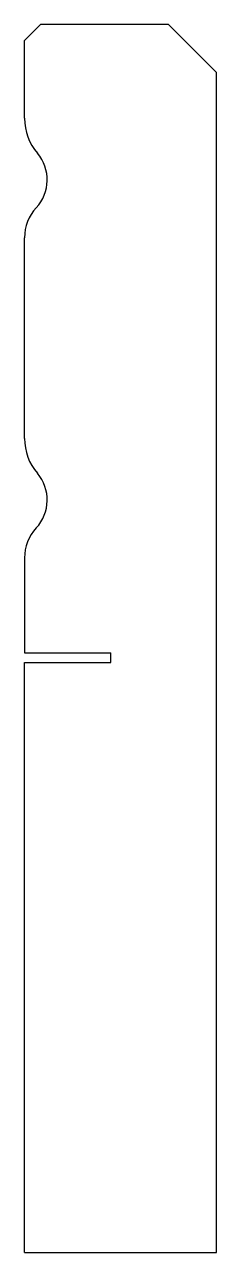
# Model space of a CAD drawing. Header units: inches. Extents: x -15 to 105, y -686 to 81.
import ezdxf

# ---------------------------------------------------------------- set-up
doc = ezdxf.new("R2010")
doc.units = ezdxf.units.IN
doc.header["$MEASUREMENT"] = 0

msp = doc.modelspace()

# ---------------------------------------------------------------- linework, layer by layer
for p, q in [((-5.24, 81.18), (-15.24, 71.18)), ((74.76, 81.18), (-5.24, 81.18)), ((74.76, 81.18), (104.76, 51.18)), ((-15.24, 22.61), (-15.24, 71.18)), ((104.76, -685.82), (104.76, 51.18)), ((-15.24, -177.39), (-15.24, -51.97)), ((-15.24, -251.97), (-15.24, -311.32)), ((-15.24, -311.32), (38.76, -311.32)), ((38.76, -317.32), (38.76, -311.32)), ((-15.24, -317.32), (38.76, -317.32)), ((-15.24, -685.82), (-15.24, -317.32)), ((-15.24, -685.82), (104.76, -685.82))]:
    msp.add_line(p, q)
for centre, radius, start, end in [((18.26, 22.61), 33.5, 180, 220.48574), ((-26.76, -15.82), 25.7, 317.18585, 40.48574), ((12.26, -51.97), 27.5, 137.18585, 180), ((18.26, -177.39), 33.5, 180, 220.48574), ((-26.76, -215.82), 25.7, 317.18585, 40.48574), ((12.26, -251.97), 27.5, 137.18585, 180)]:
    msp.add_arc(centre, radius, start, end)

doc.saveas('drawing.dxf')
